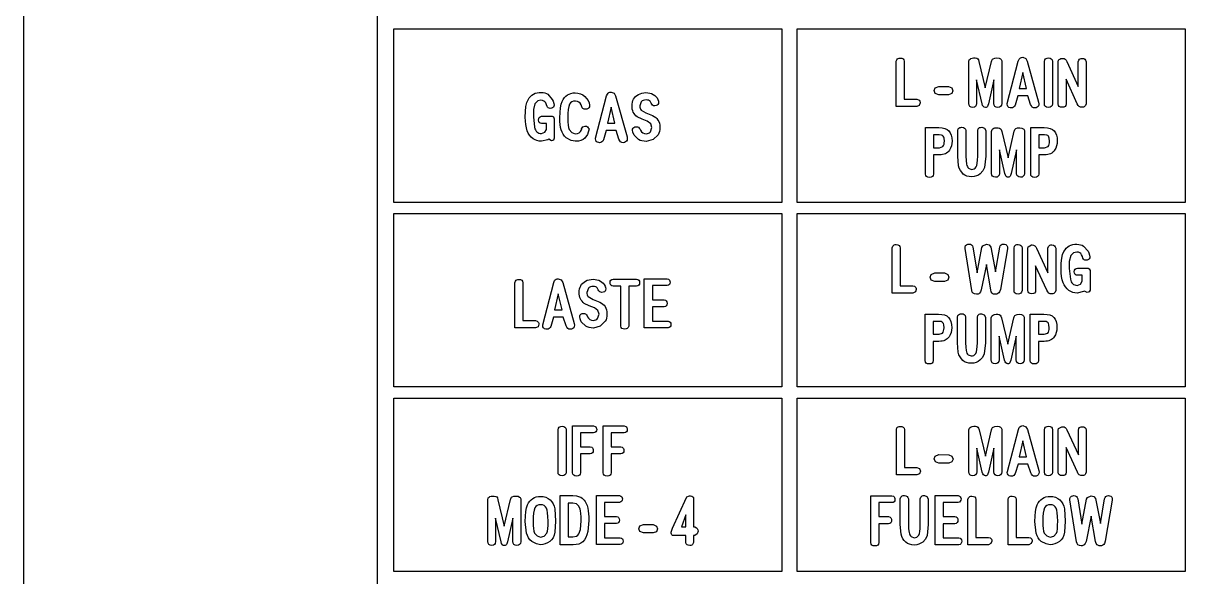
# Model space of a CAD drawing. Extents: x 80 to 225, y -79 to 78.
# Drawn here: x 80 to 152.5, y -34.4 to -0.1 of the extents above; entities that cross this region are included whole.
import ezdxf

# ---------------------------------------------------------------- set-up
doc = ezdxf.new("R2010")
doc.units = 0
doc.layers.add('LAYER_1', color=7, linetype='CONTINUOUS')

msp = doc.modelspace()

# ---------------------------------------------------------------- linework, layer by layer
at = {"layer": 'LAYER_1', "color": 250}
for points in [[(101.9357, 69.1187), (203.0161, 69.1187), (203.0161, -69.3472), (101.9357, -69.3472), (101.9357, 69.1187)], [(102.9594, -0.4326), (127.0183, -0.4326), (127.0183, -11.1868), (102.9594, -11.1868), (102.9594, -0.4326)], [(127.9581, -0.4326), (152.0173, -0.4326), (152.0173, -11.1868), (127.9581, -11.1868), (127.9581, -0.4326)], [(102.9594, -11.878), (127.0183, -11.878), (127.0183, -22.6323), (102.9594, -22.6323), (102.9594, -11.878)], [(127.9581, -11.878), (152.0173, -11.878), (152.0173, -22.6323), (127.9581, -22.6323), (127.9581, -11.878)], [(102.9594, -23.3234), (127.0183, -23.3234), (127.0183, -34.0776), (102.9594, -34.0776), (102.9594, -23.3234)], [(127.9581, -23.3234), (152.0173, -23.3234), (152.0173, -34.0776), (127.9581, -34.0776), (127.9581, -23.3234)]]:
    msp.add_lwpolyline(points, close=True, dxfattribs=at)
msp.add_lwpolyline([(79.9759, 57.0999), (79.9758, -57.5)], dxfattribs=at)
at = {"layer": 'LAYER_1', "color": 7}
for points in [[(134.1077, -5.2438), (134.1077, -2.4393), (134.1412, -2.337), (134.1772, -2.2923), (134.224, -2.2603), (134.2815, -2.2411), (134.3497, -2.2347), (134.4571, -2.2466), (134.5353, -2.2847), (134.5844, -2.3489), (134.6046, -2.4393), (134.6048, -4.7913), (135.3835, -4.7913), (135.4894, -4.8232), (135.5359, -4.8577), (135.5695, -4.9021), (135.59, -4.9563), (135.5975, -5.0202), (135.5384, -5.1741), (135.3833, -5.244), (134.1077, -5.2438)], [(140.1612, -5.0577), (140.1612, -3.5937), (139.83, -5.0692), (139.7906, -5.1842), (139.7589, -5.2359), (139.7229, -5.273), (139.6826, -5.2955), (139.638, -5.3036), (139.5687, -5.2911), (139.5114, -5.2479), (139.4662, -5.1739), (139.4333, -5.0692), (139.0926, -3.5943), (139.0926, -5.0577), (139.0732, -5.1649), (139.0264, -5.2407), (138.9521, -5.2851), (138.8504, -5.298), (138.7449, -5.2807), (138.6688, -5.235), (138.6219, -5.1606), (138.6044, -5.0577), (138.6045, -2.4577), (138.6381, -2.3478), (138.6821, -2.2985), (138.7416, -2.2623), (138.8168, -2.2391), (138.9076, -2.2289), (139.0115, -2.2329), (139.0964, -2.2527), (139.1622, -2.288), (139.2089, -2.3389), (139.2388, -2.4583), (139.6304, -4.0908), (140.0164, -2.4507), (140.0269, -2.3959), (140.0463, -2.3488), (140.0747, -2.3094), (140.1121, -2.2778), (140.2137, -2.2378), (140.3512, -2.2289), (140.4826, -2.2474), (140.5764, -2.2914), (140.6092, -2.3231), (140.6326, -2.3611), (140.6466, -2.4055), (140.6513, -2.4564), (140.6514, -5.0577), (140.6249, -5.1649), (140.5751, -5.2407), (140.5019, -5.2851), (140.4053, -5.298), (140.3035, -5.2807), (140.2289, -5.235), (140.1815, -5.1606), (140.1612, -5.0577)], [(142.4409, -5.113), (142.2661, -4.57), (141.6533, -4.57), (141.4854, -5.1493), (141.443, -5.229), (141.3881, -5.286), (141.3208, -5.3203), (141.2412, -5.3317), (141.1821, -5.3259), (141.0965, -5.2969), (141.0353, -5.2492), (140.9986, -5.1825), (140.9863, -5.0971), (140.992, -5.045), (141.6735, -2.4316), (141.7256, -2.3147), (141.7696, -2.262), (141.8216, -2.2239), (141.8814, -2.2004), (141.9493, -2.1914), (142.1362, -2.2574), (142.2322, -2.4316), (142.9398, -4.9763), (142.955, -5.0786), (142.9439, -5.1656), (142.9107, -5.2349), (142.8552, -5.2865), (142.7776, -5.3203), (142.6975, -5.3317), (142.6153, -5.3179), (142.5451, -5.2769), (142.4869, -5.2086), (142.4409, -5.113)], [(143.2952, -5.0857), (143.2952, -2.4488), (143.323, -2.3407), (143.3591, -2.2934), (143.4081, -2.2593), (143.4699, -2.2383), (143.5443, -2.2307), (143.6458, -2.2436), (143.7209, -2.2843), (143.7696, -2.3527), (143.7922, -2.4489), (143.7922, -5.0857), (143.7671, -5.1824), (143.7174, -5.2506), (143.6431, -5.2904), (143.5443, -5.3017), (143.434, -5.2861), (143.3556, -5.245), (143.3093, -5.1782), (143.2952, -5.0857)], [(145.3363, -5.073), (144.6364, -3.5549), (144.6364, -5.0838), (144.6191, -5.1761), (144.573, -5.2414), (144.498, -5.2795), (144.3941, -5.2903), (144.293, -5.2753), (144.2182, -5.2358), (144.1699, -5.1718), (144.1481, -5.0832), (144.1482, -2.4621), (144.1742, -2.3706), (144.2087, -2.3285), (144.2544, -2.2958), (144.3111, -2.2725), (144.3789, -2.2587), (144.4221, -2.2549), (144.5112, -2.2674), (144.5849, -2.3049), (144.6433, -2.3672), (144.6865, -2.4545), (145.394, -3.993), (145.394, -2.4653), (145.4296, -2.3612), (145.4671, -2.3155), (145.5146, -2.2825), (145.5723, -2.2623), (145.6401, -2.2549), (145.7327, -2.2674), (145.8036, -2.3066), (145.8528, -2.3725), (145.8803, -2.4653), (145.8804, -5.0838), (145.8466, -5.1823), (145.8113, -5.2276), (145.7663, -5.2606), (145.7117, -5.2815), (145.6477, -5.2903), (145.5421, -5.2817), (145.4551, -5.2426), (145.3865, -5.173), (145.3363, -5.073)], [(141.9533, -3.129), (141.7219, -4.1175), (142.1897, -4.1175), (141.9533, -3.129)], [(116.9121, -7.2669), (116.7373, -6.7241), (116.1245, -6.7241), (115.9566, -7.3032), (115.9142, -7.3829), (115.8594, -7.4399), (115.7921, -7.4742), (115.7125, -7.4856), (115.6534, -7.48), (115.5679, -7.451), (115.5067, -7.4032), (115.4699, -7.3365), (115.4576, -7.251), (115.4633, -7.1989), (116.1449, -4.5856), (116.1969, -4.4688), (116.2409, -4.4161), (116.2928, -4.378), (116.3527, -4.3545), (116.4206, -4.3454), (116.6075, -4.4115), (116.7035, -4.5856), (117.4112, -7.1304), (117.4263, -7.2327), (117.4153, -7.3197), (117.382, -7.389), (117.3265, -7.4405), (117.2489, -7.4742), (117.1688, -7.4856), (117.0867, -7.4719), (117.0164, -7.4309), (116.9582, -7.3625), (116.9121, -7.2669)], [(136.7463, -4.5191), (136.5282, -4.4354), (136.4519, -4.2548), (136.5244, -4.0831), (136.7462, -3.9904), (137.3553, -3.996), (137.558, -4.0877), (137.6235, -4.2625), (137.5548, -4.4411), (137.3552, -4.5192), (136.7463, -4.5191)], [(112.5018, -7.2993), (112.0993, -7.396), (111.9595, -7.386), (111.8282, -7.356), (111.7054, -7.3059), (111.5914, -7.2358), (111.4699, -7.1331), (111.3686, -7.0184), (111.2873, -6.8918), (111.2259, -6.7533), (111.1721, -6.5698), (111.1338, -6.3672), (111.1108, -6.1455), (111.1032, -5.9047), (111.1139, -5.5413), (111.1461, -5.2389), (111.1997, -4.9974), (111.2748, -4.8171), (111.3453, -4.7078), (111.4247, -4.6137), (111.5129, -4.5348), (111.6099, -4.4711), (111.7158, -4.4225), (111.8306, -4.3892), (111.9542, -4.3712), (112.0866, -4.3683), (112.2061, -4.3782), (112.3147, -4.4004), (112.4125, -4.435), (112.4998, -4.4821), (112.7737, -4.7998), (112.8278, -4.908), (112.8723, -5.0573), (112.8875, -5.1501), (112.8777, -5.2197), (112.848, -5.276), (112.7985, -5.3187), (112.7292, -5.3478), (112.6453, -5.3605), (112.5824, -5.3525), (112.5298, -5.3285), (112.4875, -5.2884), (112.4553, -5.2321), (112.4273, -5.1299), (112.3733, -5.0204), (112.3231, -4.9508), (112.2564, -4.9002), (112.1731, -4.8688), (112.0732, -4.8565), (111.8819, -4.8971), (111.6994, -5.0732), (111.6098, -5.4317), (111.6079, -5.8824), (111.6766, -6.5283), (111.7012, -6.6169), (111.7338, -6.6943), (111.7745, -6.7606), (111.8233, -6.8157), (111.8802, -6.8598), (111.9452, -6.8926), (112.0182, -6.9143), (112.0993, -6.9249), (112.3059, -6.841), (112.4082, -6.6682), (112.4083, -6.2918), (112.114, -6.2918), (112.0294, -6.2771), (111.969, -6.2369), (111.9328, -6.171), (111.9207, -6.0795), (111.9329, -5.9875), (111.9693, -5.9184), (112.0298, -5.8721), (112.1145, -5.8488), (112.7719, -5.8488), (112.8519, -5.8895), (112.8964, -5.9995), (112.8965, -6.7724), (112.8964, -7.2079), (112.8418, -7.3254), (112.7235, -7.3718), (112.5538, -7.2696), (112.5018, -7.2993)], [(114.7985, -7.2097), (114.6911, -7.2911), (114.5556, -7.3494), (114.3921, -7.3843), (114.2002, -7.396), (113.9415, -7.3439), (113.6472, -7.1856), (113.5413, -7.0802), (113.4527, -6.9612), (113.3811, -6.8287), (113.3268, -6.6828), (113.2904, -6.5343), (113.2649, -6.3625), (113.2503, -6.1675), (113.2467, -5.9493), (113.2562, -5.6105), (113.2826, -5.3265), (113.326, -5.0975), (113.3866, -4.9232), (113.4531, -4.7992), (113.5296, -4.6917), (113.616, -4.6008), (113.7124, -4.5265), (113.8188, -4.4687), (113.9353, -4.4274), (114.0617, -4.4027), (114.1983, -4.3944), (114.3691, -4.4082), (114.5258, -4.4497), (114.6682, -4.519), (114.7965, -4.6161), (114.9062, -4.7352), (114.9918, -4.8655), (115.0532, -5.007), (115.0902, -5.1596), (115.0851, -5.2563), (115.0482, -5.3214), (114.9937, -5.3679), (114.9214, -5.3958), (114.8315, -5.4051), (114.7469, -5.3961), (114.6808, -5.3693), (114.6334, -5.3246), (114.6045, -5.2621), (114.567, -5.1299), (114.5098, -5.0359), (114.4308, -4.9677), (114.3301, -4.9252), (114.2079, -4.9086), (114.092, -4.9181), (113.9942, -4.9542), (113.9144, -5.0168), (113.8525, -5.1057), (113.8012, -5.2445), (113.7644, -5.4314), (113.7423, -5.6663), (113.7349, -5.9493), (113.7409, -6.1926), (113.7587, -6.3935), (113.7883, -6.5521), (113.8296, -6.6682), (113.9898, -6.8449), (114.1964, -6.9268), (114.3367, -6.9111), (114.4478, -6.8639), (114.4923, -6.8285), (114.5296, -6.7853), (114.5596, -6.7341), (114.5823, -6.6751), (114.5861, -6.6828), (114.5931, -6.6326), (114.6643, -6.5099), (114.8168, -6.4578), (114.8918, -6.4684), (114.9561, -6.5004), (115.01, -6.5537), (115.0533, -6.6287), (114.9656, -6.9829), (114.7985, -7.2097)], [(119.3424, -6.9885), (119.0257, -7.2879), (118.6067, -7.4056), (118.4649, -7.3982), (118.3379, -7.3761), (118.2256, -7.3393), (118.1281, -7.2879), (117.8446, -7.0254), (117.7721, -6.8372), (117.7517, -6.7184), (117.7609, -6.6459), (117.7881, -6.587), (117.8333, -6.5416), (117.8967, -6.5099), (117.9844, -6.4947), (118.0519, -6.5039), (118.1131, -6.5315), (118.1682, -6.5776), (118.2171, -6.6422), (118.2412, -6.7051), (118.3037, -6.8038), (118.3851, -6.8744), (118.4853, -6.9167), (118.6042, -6.9308), (118.6812, -6.9239), (118.75, -6.9032), (118.8106, -6.8688), (118.8629, -6.8208), (118.9545, -6.5524), (118.8839, -6.314), (118.6678, -6.1501), (118.3436, -6.0332), (118.0384, -5.8768), (117.9638, -5.8134), (117.8991, -5.7443), (117.8444, -5.6696), (117.7996, -5.5893), (117.7648, -5.5034), (117.7399, -5.4118), (117.725, -5.3146), (117.72, -5.2118), (117.7262, -5.0904), (117.7447, -4.9781), (117.7755, -4.8749), (117.8187, -4.7807), (117.8742, -4.6957), (117.942, -4.6196), (118.0222, -4.5527), (118.1147, -4.4948), (118.221, -4.4459), (118.3346, -4.411), (118.4555, -4.3899), (118.5839, -4.3829), (118.7074, -4.3898), (118.8242, -4.4105), (118.9345, -4.4449), (119.0384, -4.4929), (119.129, -4.5527), (119.207, -4.6245), (119.2724, -4.7082), (119.3251, -4.8038), (119.3493, -4.8596), (119.3511, -4.8673), (119.3479, -4.8596), (119.3568, -4.8857), (119.3702, -4.9753), (119.3603, -5.0498), (119.3307, -5.1101), (119.2812, -5.1561), (119.2119, -5.1876), (119.1299, -5.2023), (119.0593, -5.1916), (118.998, -5.1594), (118.9463, -5.106), (118.9042, -5.0313), (118.8413, -4.9175), (118.7998, -4.8807), (118.7444, -4.8545), (118.675, -4.8388), (118.5915, -4.8336), (118.4966, -4.8405), (118.415, -4.8612), (118.3466, -4.8956), (118.2914, -4.9436), (118.1986, -5.1946), (118.2007, -5.2742), (118.2163, -5.3452), (118.2455, -5.4075), (118.2883, -5.4611), (118.5839, -5.6307), (118.9997, -5.8054), (119.1036, -5.8575), (119.1936, -5.9203), (119.2698, -5.9939), (119.3321, -6.0782), (119.3805, -6.1732), (119.4151, -6.2789), (119.4358, -6.3954), (119.4427, -6.5226), (119.4364, -6.6671), (119.4176, -6.793), (119.3862, -6.9001), (119.3424, -6.9885)], [(116.4245, -5.2829), (116.1932, -6.2715), (116.6609, -6.2715), (116.4245, -5.2829)], [(139.5868, -9.0133), (139.4825, -9.2386), (139.3147, -9.4082), (139.2021, -9.4888), (139.0767, -9.5464), (138.9386, -9.581), (138.7877, -9.5925), (138.6294, -9.5821), (138.4901, -9.5511), (138.3695, -9.4993), (138.2677, -9.4267), (138.1671, -9.3209), (138.0844, -9.2009), (138.0198, -9.0667), (137.9734, -8.9181), (137.9251, -8.3283), (137.9252, -6.7319), (137.9568, -6.6297), (137.9951, -6.5849), (138.0447, -6.5525), (138.1056, -6.5327), (138.1781, -6.5255), (138.2732, -6.5376), (138.3459, -6.576), (138.3962, -6.6408), (138.4241, -6.732), (138.4241, -8.3262), (138.4343, -8.595), (138.4651, -8.8091), (138.4881, -8.8957), (138.5163, -8.9685), (138.5496, -9.0277), (138.5881, -9.0732), (138.7801, -9.1437), (138.8664, -9.1344), (138.943, -9.1046), (139.0098, -9.0543), (139.0667, -8.9835), (139.1069, -8.8895), (139.1355, -8.7486), (139.1526, -8.5608), (139.1583, -8.3262), (139.1583, -6.7319), (139.192, -6.6297), (139.2303, -6.5849), (139.2802, -6.5525), (139.3418, -6.5327), (139.4151, -6.5255), (139.5747, -6.5832), (139.6554, -6.732), (139.6554, -8.3281), (139.5868, -9.0133)], [(137.4034, -7.9556), (137.3541, -8.0215), (137.2965, -8.0787), (137.2307, -8.127), (137.1565, -8.1665), (137.0741, -8.1972), (136.9835, -8.2191), (136.8847, -8.2322), (136.7777, -8.2366), (136.4161, -8.2366), (136.4161, -9.4311), (136.3968, -9.5224), (136.3484, -9.5876), (136.2711, -9.6266), (136.1649, -9.6396), (136.0609, -9.6266), (135.9852, -9.5876), (135.9378, -9.5224), (135.9188, -9.4311), (135.9188, -6.5513), (136.7555, -6.5513), (136.9549, -6.5637), (137.1249, -6.601), (137.2654, -6.6631), (137.3765, -6.7499), (137.4608, -6.8646), (137.521, -7.0107), (137.5571, -7.1881), (137.5691, -7.397), (137.5588, -7.5441), (137.5277, -7.6863), (137.4759, -7.8235), (137.4034, -7.9556)], [(137.0739, -7.203), (137.051, -7.1366), (137.0174, -7.0825), (136.9732, -7.0406), (136.9188, -7.0111), (136.7738, -6.9964), (136.4161, -6.9963), (136.4161, -7.7935), (136.7816, -7.7935), (136.9989, -7.7281), (137.0398, -7.6621), (137.069, -7.585), (137.0865, -7.4967), (137.0923, -7.397), (137.0739, -7.203)], [(141.5733, -9.3858), (141.5733, -7.922), (141.2421, -9.3973), (141.2027, -9.5125), (141.171, -9.5642), (141.135, -9.6013), (141.0947, -9.6238), (141.0501, -9.6319), (140.9808, -9.6194), (140.9235, -9.5762), (140.8783, -9.5022), (140.8454, -9.3975), (140.5047, -7.9226), (140.5047, -9.3858), (140.4853, -9.4931), (140.4385, -9.569), (140.3642, -9.6134), (140.2625, -9.6263), (140.157, -9.609), (140.0809, -9.5633), (140.034, -9.4889), (140.0165, -9.386), (140.0166, -6.7861), (140.0502, -6.6761), (140.0942, -6.6268), (140.1537, -6.5905), (140.2289, -6.5674), (140.3197, -6.5571), (140.4236, -6.5612), (140.5085, -6.581), (140.5743, -6.6163), (140.621, -6.6672), (140.6509, -6.7866), (141.0425, -8.4191), (141.4285, -6.779), (141.4389, -6.7242), (141.4583, -6.6771), (141.4867, -6.6377), (141.5241, -6.6061), (141.6258, -6.566), (141.7633, -6.5571), (141.8947, -6.5756), (141.9885, -6.6197), (142.0213, -6.6513), (142.0447, -6.6894), (142.0587, -6.7338), (142.0634, -6.7847), (142.0635, -9.3858), (142.037, -9.4931), (141.9872, -9.569), (141.914, -9.6134), (141.8174, -9.6263), (141.7156, -9.609), (141.641, -9.5632), (141.5936, -9.4888), (141.5733, -9.3858)], [(143.9286, -7.9556), (143.8793, -8.0215), (143.8218, -8.0787), (143.7559, -8.127), (143.6818, -8.1665), (143.5994, -8.1972), (143.5088, -8.2191), (143.41, -8.2322), (143.303, -8.2366), (142.9413, -8.2366), (142.9413, -9.4311), (142.922, -9.5224), (142.8737, -9.5876), (142.7964, -9.6266), (142.6902, -9.6396), (142.5862, -9.6266), (142.5105, -9.5876), (142.4631, -9.5224), (142.4441, -9.4311), (142.4443, -6.5513), (143.2809, -6.5513), (143.4802, -6.5637), (143.6502, -6.601), (143.7907, -6.6631), (143.9018, -6.7499), (143.9861, -6.8646), (144.0463, -7.0107), (144.0824, -7.1881), (144.0944, -7.397), (144.0841, -7.5441), (144.053, -7.6863), (144.0011, -7.8235), (143.9286, -7.9556)], [(143.5994, -7.203), (143.5763, -7.1366), (143.5426, -7.0825), (143.4985, -7.0406), (143.4441, -7.0111), (143.2991, -6.9964), (142.9413, -6.9963), (142.9413, -7.7935), (143.3069, -7.7935), (143.5242, -7.7281), (143.5652, -7.6621), (143.5943, -7.585), (143.6118, -7.4967), (143.6176, -7.397), (143.5994, -7.203)], [(140.5684, -16.5842), (140.52, -16.7318), (140.4733, -16.797), (140.415, -16.8438), (140.3452, -16.8724), (140.2638, -16.8826), (140.2026, -16.8793), (140.1483, -16.8674), (140.1009, -16.8471), (140.0602, -16.8182), (139.9995, -16.735), (139.9663, -16.618), (139.6949, -15.0383), (139.3764, -16.618), (139.3339, -16.7372), (139.27, -16.8211), (139.2301, -16.8498), (139.1848, -16.8696), (139.1342, -16.8805), (139.0782, -16.8826), (138.9655, -16.864), (138.8801, -16.8181), (138.822, -16.7448), (138.7915, -16.6441), (138.3727, -14.0391), (138.3777, -13.9414), (138.4098, -13.8651), (138.4692, -13.8101), (138.5557, -13.7766), (138.6301, -13.7671), (138.711, -13.779), (138.7771, -13.8148), (138.8287, -13.8745), (138.8659, -13.9583), (139.1159, -15.5488), (139.4159, -13.9793), (139.4736, -13.8808), (139.6948, -13.7766), (139.8684, -13.816), (139.9745, -13.9533), (140.2708, -15.503), (140.5252, -13.9717), (140.5613, -13.8821), (140.6133, -13.8181), (140.6813, -13.7798), (140.7653, -13.7671), (140.827, -13.7727), (140.9139, -13.8038), (140.9733, -13.8617), (141.0052, -13.9464), (141.0094, -14.0575), (140.5684, -16.5842)], [(133.8624, -16.8101), (133.8624, -14.0054), (133.8961, -13.9031), (133.9321, -13.8584), (133.9789, -13.8264), (134.0364, -13.8072), (134.1046, -13.8008), (134.212, -13.8128), (134.2902, -13.8509), (134.3393, -13.9151), (134.3595, -14.0054), (134.3595, -16.3573), (135.1384, -16.3573), (135.2443, -16.3893), (135.2908, -16.4238), (135.3244, -16.4682), (135.3449, -16.5224), (135.3524, -16.5863), (135.2933, -16.7401), (135.1382, -16.8101), (133.8624, -16.8101)], [(141.412, -16.6517), (141.412, -14.015), (141.4398, -13.9068), (141.4759, -13.8595), (141.525, -13.8254), (141.5867, -13.8044), (141.6611, -13.7968), (141.7626, -13.8097), (141.8377, -13.8504), (141.8864, -13.9188), (141.909, -14.015), (141.9091, -16.6517), (141.884, -16.7485), (141.8342, -16.8167), (141.7599, -16.8565), (141.6611, -16.8678), (141.5508, -16.8522), (141.4724, -16.811), (141.4261, -16.7442), (141.412, -16.6517)], [(143.4531, -16.6391), (142.7532, -15.1211), (142.7532, -16.6498), (142.736, -16.7422), (142.6898, -16.8075), (142.6148, -16.8456), (142.5109, -16.8564), (142.4097, -16.8414), (142.335, -16.8019), (142.2867, -16.7379), (142.2649, -16.6493), (142.2651, -14.0283), (142.291, -13.9367), (142.4957, -13.8248), (142.5389, -13.821), (142.6279, -13.8335), (142.7016, -13.871), (142.76, -13.9333), (142.8033, -14.0206), (143.5109, -15.559), (143.5109, -14.0314), (143.5464, -13.9273), (143.5839, -13.8816), (143.6314, -13.8486), (143.6891, -13.8284), (143.7569, -13.821), (143.8495, -13.8334), (143.9204, -13.8726), (143.9696, -13.9386), (143.9971, -14.0314), (143.9972, -16.6498), (143.9634, -16.7484), (143.9281, -16.7936), (143.883, -16.8267), (143.8285, -16.8476), (143.7645, -16.8564), (143.659, -16.8478), (143.5719, -16.8087), (143.5033, -16.7391), (143.4531, -16.6391)], [(145.7294, -16.7115), (145.327, -16.8081), (145.1872, -16.7981), (145.0559, -16.7681), (144.9332, -16.718), (144.8191, -16.648), (144.6976, -16.5452), (144.5963, -16.4305), (144.515, -16.3039), (144.4536, -16.1655), (144.3999, -15.9819), (144.3615, -15.7793), (144.3386, -15.5576), (144.3309, -15.3169), (144.3417, -14.9534), (144.3738, -14.6509), (144.4274, -14.4094), (144.5025, -14.2292), (144.573, -14.1199), (144.6524, -14.0258), (144.7406, -13.9469), (144.8376, -13.8832), (144.9435, -13.8347), (145.0583, -13.8013), (145.1819, -13.7833), (145.3143, -13.7804), (145.4338, -13.7903), (145.5424, -13.8124), (145.6402, -13.847), (145.7275, -13.8941), (146.0014, -14.212), (146.0555, -14.32), (146.1, -14.4694), (146.1152, -14.5623), (146.1054, -14.6319), (146.0757, -14.688), (146.0262, -14.7308), (145.9569, -14.76), (145.873, -14.7727), (145.8101, -14.7646), (145.7575, -14.7406), (145.7152, -14.7005), (145.683, -14.6442), (145.655, -14.5419), (145.601, -14.4325), (145.5508, -14.3629), (145.4841, -14.3124), (145.4008, -14.2809), (145.3009, -14.2685), (145.1096, -14.3092), (144.9271, -14.4854), (144.8375, -14.8438), (144.8356, -15.2946), (144.9043, -15.9405), (144.9289, -16.0291), (144.9615, -16.1065), (145.0023, -16.1728), (145.0511, -16.2279), (145.1079, -16.2719), (145.1729, -16.3048), (145.2459, -16.3265), (145.327, -16.337), (145.5336, -16.2532), (145.6359, -16.0803), (145.6359, -15.704), (145.3416, -15.704), (145.257, -15.6893), (145.1967, -15.6491), (145.1605, -15.5832), (145.1484, -15.4917), (145.1606, -15.3996), (145.197, -15.3304), (145.2575, -15.2842), (145.3422, -15.2609), (145.9997, -15.2609), (146.0796, -15.3015), (146.1241, -15.4115), (146.1243, -16.1845), (146.1241, -16.6199), (146.0695, -16.7376), (145.9512, -16.7839), (145.7815, -16.6816), (145.7294, -16.7115)], [(113.6351, -18.8385), (113.4605, -18.2956), (112.8475, -18.2956), (112.6798, -18.8748), (112.6374, -18.9544), (112.5825, -19.0114), (112.5152, -19.0457), (112.4356, -19.0571), (112.3765, -19.0515), (112.2909, -19.0225), (112.2297, -18.9747), (112.193, -18.908), (112.1807, -18.8225), (112.1864, -18.7704), (112.8679, -16.1571), (112.92, -16.0403), (112.964, -15.9875), (113.016, -15.9495), (113.0758, -15.926), (113.1437, -15.9169), (113.3306, -15.983), (113.4266, -16.1571), (114.1342, -18.7019), (114.1494, -18.8042), (114.1384, -18.8911), (114.1051, -18.9604), (114.0496, -19.012), (113.972, -19.0457), (113.8919, -19.0571), (113.8097, -19.0434), (113.7395, -19.0024), (113.6812, -18.934), (113.6351, -18.8385)], [(117.5211, -16.3802), (117.5211, -18.8574), (117.476, -18.9419), (117.4191, -19.0019), (117.3504, -19.0372), (117.2699, -19.0477), (117.1712, -19.033), (117.0973, -18.9964), (117.0482, -18.938), (117.0239, -18.8575), (117.024, -16.3802), (116.5511, -16.3802), (116.4672, -16.3583), (116.4071, -16.3128), (116.371, -16.2438), (116.359, -16.1515), (116.3711, -16.07), (116.4071, -16.0076), (116.4671, -15.9646), (116.551, -15.9411), (117.996, -15.941), (118.0815, -15.9637), (118.1427, -16.0077), (118.1794, -16.0728), (118.1917, -16.159), (118.1795, -16.2487), (118.1427, -16.3154), (118.0815, -16.3593), (117.9959, -16.3803), (117.5211, -16.3802)], [(118.4841, -18.9694), (118.4841, -15.9169), (119.9105, -15.9169), (119.988, -15.9554), (120.0432, -16.0044), (120.0762, -16.0636), (120.0872, -16.133), (120.0763, -16.2175), (120.0432, -16.2811), (119.988, -16.3238), (119.9105, -16.3453), (118.9812, -16.3453), (118.9812, -17.2205), (119.7134, -17.2205), (119.7924, -17.2449), (119.8488, -17.2921), (119.8827, -17.3622), (119.894, -17.4552), (119.8827, -17.5405), (119.8488, -17.6044), (119.7923, -17.6468), (119.7134, -17.6676), (118.9812, -17.6674), (118.9812, -18.5524), (119.9532, -18.5524), (120.0308, -18.5717), (120.0861, -18.6125), (120.1193, -18.6749), (120.1304, -18.759), (120.1194, -18.8439), (120.0862, -18.9073), (120.031, -18.9491), (119.9537, -18.9694), (118.4841, -18.9694)], [(136.5013, -16.0853), (136.2831, -16.0015), (136.2068, -15.8209), (136.2793, -15.6492), (136.5011, -15.5565), (137.1103, -15.5621), (137.3129, -15.6538), (137.3784, -15.8286), (137.3097, -16.0072), (137.1101, -16.0853), (136.5013, -16.0853)], [(110.4619, -18.9694), (110.4619, -16.1648), (110.4955, -16.0624), (110.5315, -16.0178), (110.5783, -15.9858), (110.6358, -15.9665), (110.704, -15.9601), (110.8114, -15.9721), (110.8896, -16.0103), (110.9387, -16.0745), (110.9589, -16.1649), (110.959, -18.5168), (111.7376, -18.5168), (111.8437, -18.5486), (111.8902, -18.5832), (111.9238, -18.6276), (111.9443, -18.6818), (111.9518, -18.7456), (111.8927, -18.8996), (111.7376, -18.9694), (110.4619, -18.9694)], [(116.0654, -18.56), (115.7488, -18.8594), (115.3298, -18.9771), (115.188, -18.9697), (115.061, -18.9476), (114.9487, -18.9108), (114.8512, -18.8594), (114.5677, -18.5969), (114.4952, -18.4087), (114.4748, -18.2899), (114.4839, -18.2174), (114.5111, -18.1585), (114.5564, -18.1131), (114.6198, -18.0814), (114.7075, -18.0662), (114.775, -18.0754), (114.8363, -18.1029), (114.8913, -18.149), (114.9402, -18.2137), (114.9643, -18.2766), (115.0268, -18.3753), (115.1082, -18.4459), (115.2084, -18.4882), (115.3273, -18.5023), (115.4043, -18.4954), (115.4732, -18.4747), (115.5337, -18.4403), (115.586, -18.3923), (115.6776, -18.1239), (115.607, -17.8855), (115.3909, -17.7216), (115.0667, -17.6047), (114.7615, -17.4483), (114.6869, -17.3849), (114.6222, -17.3159), (114.5675, -17.2412), (114.5227, -17.1608), (114.4879, -17.0749), (114.463, -16.9833), (114.4481, -16.8861), (114.4431, -16.7833), (114.4493, -16.6619), (114.4678, -16.5496), (114.4986, -16.4464), (114.5418, -16.3522), (114.5973, -16.2672), (114.6651, -16.1911), (114.7453, -16.1242), (114.8378, -16.0663), (114.9441, -16.0174), (115.0577, -15.9825), (115.1786, -15.9614), (115.307, -15.9544), (115.4304, -15.9613), (115.5473, -15.982), (115.6576, -16.0164), (115.7615, -16.0644), (115.852, -16.1242), (115.9301, -16.196), (115.9955, -16.2797), (116.0482, -16.3753), (116.0723, -16.4311), (116.0742, -16.4388), (116.071, -16.4311), (116.0799, -16.4572), (116.0933, -16.5468), (116.0834, -16.6213), (116.0537, -16.6816), (116.0042, -16.7276), (115.935, -16.7591), (115.853, -16.7738), (115.7824, -16.763), (115.7211, -16.7309), (115.6694, -16.6775), (115.6273, -16.6028), (115.5644, -16.489), (115.5228, -16.4522), (115.4674, -16.426), (115.3981, -16.4103), (115.3146, -16.4051), (115.2198, -16.412), (115.1382, -16.4327), (115.0697, -16.4671), (115.0145, -16.5151), (114.9217, -16.7661), (114.9237, -16.8457), (114.9394, -16.9167), (114.9686, -16.979), (115.0114, -17.0326), (115.307, -17.2022), (115.7229, -17.377), (115.8267, -17.4291), (115.9167, -17.4919), (115.9929, -17.5654), (116.0551, -17.6497), (116.1036, -17.7447), (116.1381, -17.8504), (116.1589, -17.9669), (116.1658, -18.0941), (116.1596, -18.2386), (116.1407, -18.3645), (116.1093, -18.4716), (116.0654, -18.56)], [(113.1477, -16.8544), (112.9164, -17.843), (113.3841, -17.843), (113.1477, -16.8544)], [(137.3819, -19.5216), (137.3327, -19.5876), (137.2752, -19.6447), (137.2094, -19.693), (137.1352, -19.7325), (137.0528, -19.7632), (136.9622, -19.7852), (136.8634, -19.7983), (136.7564, -19.8027), (136.3949, -19.8027), (136.3949, -20.9972), (136.3755, -21.0885), (136.3271, -21.1537), (136.2498, -21.1927), (136.1436, -21.2057), (136.0395, -21.1927), (135.9638, -21.1537), (135.9165, -21.0885), (135.8975, -20.9972), (135.8976, -18.1176), (136.7342, -18.1176), (136.9336, -18.13), (137.1036, -18.1672), (137.2441, -18.2292), (137.3552, -18.316), (137.4395, -18.4307), (137.4997, -18.5768), (137.5358, -18.7543), (137.5478, -18.9631), (137.5374, -19.1102), (137.5063, -19.2524), (137.4545, -19.3895), (137.3819, -19.5216)], [(139.5655, -20.5796), (139.4612, -20.8047), (139.2934, -20.9743), (139.1808, -21.0549), (139.0555, -21.1125), (138.9173, -21.1471), (138.7664, -21.1586), (138.6082, -21.1482), (138.4688, -21.1171), (138.3482, -21.0654), (138.2464, -20.9928), (138.1458, -20.887), (138.0631, -20.7671), (137.9985, -20.6329), (137.9521, -20.4842), (137.9038, -19.8944), (137.9038, -18.298), (137.9355, -18.1958), (137.9737, -18.151), (138.0233, -18.1186), (138.0843, -18.0988), (138.1568, -18.0916), (138.2519, -18.1037), (138.3246, -18.1421), (138.3749, -18.2069), (138.4028, -18.2981), (138.4029, -19.8923), (138.4131, -20.1611), (138.4438, -20.3752), (138.4669, -20.4618), (138.495, -20.5347), (138.5283, -20.5939), (138.5668, -20.6394), (138.7588, -20.7098), (138.8451, -20.7005), (138.9217, -20.6707), (138.9885, -20.6204), (139.0454, -20.5496), (139.0855, -20.4556), (139.1141, -20.3147), (139.1313, -20.1269), (139.137, -19.8923), (139.1371, -18.298), (139.1707, -18.1958), (139.2089, -18.151), (139.2589, -18.1186), (139.3205, -18.0988), (139.3938, -18.0916), (139.5534, -18.1493), (139.6341, -18.2981), (139.6342, -19.8944), (139.5655, -20.5796)], [(141.5521, -20.9519), (141.5521, -19.4882), (141.2209, -20.9634), (141.1814, -21.0786), (141.1497, -21.1303), (141.1137, -21.1674), (141.0734, -21.1899), (141.0288, -21.198), (140.9596, -21.1856), (140.9022, -21.1424), (140.857, -21.0684), (140.8241, -20.9636), (140.4835, -19.4888), (140.4835, -20.9519), (140.4641, -21.0592), (140.4172, -21.1351), (140.3429, -21.1795), (140.2412, -21.1924), (140.1358, -21.1752), (140.0596, -21.1294), (140.0127, -21.0551), (139.9952, -20.9521), (139.9953, -18.352), (140.0289, -18.2422), (140.0729, -18.1929), (140.1325, -18.1567), (140.2076, -18.1335), (140.2984, -18.1232), (140.4024, -18.1273), (140.4872, -18.1471), (140.553, -18.1824), (140.5997, -18.2333), (140.6296, -18.3528), (141.0213, -19.9853), (141.407, -18.3452), (141.4175, -18.2904), (141.4369, -18.2432), (141.4654, -18.2038), (141.5028, -18.1722), (141.6045, -18.1321), (141.742, -18.1232), (141.8734, -18.1418), (141.9672, -18.1859), (142, -18.2175), (142.0234, -18.2555), (142.0374, -18.2999), (142.0421, -18.3508), (142.0422, -20.9519), (142.0158, -21.0592), (141.9659, -21.1351), (141.8927, -21.1795), (141.7961, -21.1924), (141.6944, -21.1752), (141.6198, -21.1294), (141.5723, -21.055), (141.5521, -20.9519)], [(143.9073, -19.5216), (143.8581, -19.5876), (143.8005, -19.6447), (143.7346, -19.693), (143.6605, -19.7325), (143.5781, -19.7632), (143.4875, -19.7852), (143.3887, -19.7983), (143.2817, -19.8027), (142.9201, -19.8027), (142.9201, -20.9972), (142.9008, -21.0885), (142.8524, -21.1537), (142.7751, -21.1927), (142.6689, -21.2057), (142.5649, -21.1927), (142.4892, -21.1537), (142.4418, -21.0885), (142.4228, -20.9972), (142.4228, -18.1176), (143.2594, -18.1176), (143.4588, -18.13), (143.6288, -18.1672), (143.7694, -18.2292), (143.8805, -18.316), (143.9648, -18.4307), (144.025, -18.5768), (144.0611, -18.7543), (144.0731, -18.9631), (144.0628, -19.1102), (144.0317, -19.2524), (143.9798, -19.3895), (143.9073, -19.5216)], [(137.0527, -18.7691), (137.0297, -18.7027), (136.9961, -18.6486), (136.952, -18.6067), (136.8975, -18.5772), (136.7525, -18.5625), (136.3949, -18.5625), (136.3949, -19.3596), (136.7602, -19.3596), (136.9776, -19.2942), (137.0185, -19.2281), (137.0477, -19.151), (137.0652, -19.0627), (137.071, -18.9631), (137.0527, -18.7691)], [(143.5779, -18.7691), (143.555, -18.7027), (143.5214, -18.6486), (143.4772, -18.6067), (143.4228, -18.5772), (143.2778, -18.5625), (142.9201, -18.5625), (142.9201, -19.3596), (143.2856, -19.3596), (143.5029, -19.2942), (143.5438, -19.2281), (143.573, -19.151), (143.5905, -19.0627), (143.5963, -18.9631), (143.5779, -18.7691)], [(113.135, -27.9232), (113.135, -25.2864), (113.1628, -25.1784), (113.1989, -25.131), (113.248, -25.0968), (113.3097, -25.0759), (113.3841, -25.0683), (113.4857, -25.0812), (113.5607, -25.1219), (113.6095, -25.1903), (113.632, -25.2865), (113.6321, -27.9232), (113.6069, -28.02), (113.5572, -28.0883), (113.4829, -28.128), (113.3841, -28.1393), (113.2738, -28.1237), (113.1954, -28.0826), (113.1491, -28.0157), (113.135, -27.9232)], [(114.5314, -25.4745), (114.5314, -26.3402), (115.1315, -26.3402), (115.2243, -26.374), (115.2653, -26.4081), (115.2948, -26.4511), (115.3127, -26.5029), (115.319, -26.5635), (115.3081, -26.6538), (115.2732, -26.7199), (115.2144, -26.7619), (115.1315, -26.7797), (114.5314, -26.7797), (114.5314, -27.953), (114.5106, -28.0451), (114.4616, -28.1105), (114.3843, -28.1494), (114.2784, -28.1617), (114.1778, -28.148), (114.1037, -28.1086), (114.0559, -28.0437), (114.0343, -27.9531), (114.0344, -25.0481), (115.3421, -25.0481), (115.4347, -25.078), (115.4757, -25.1122), (115.5053, -25.156), (115.5234, -25.2092), (115.5301, -25.2719), (115.5183, -25.3585), (115.483, -25.4211), (115.4241, -25.4598), (115.3419, -25.4746), (114.5314, -25.4745)], [(116.4271, -25.4745), (116.4271, -26.3402), (117.0272, -26.3402), (117.1199, -26.374), (117.161, -26.4081), (117.1905, -26.4511), (117.2083, -26.5029), (117.2146, -26.5635), (117.2036, -26.6538), (117.1688, -26.7199), (117.1099, -26.7619), (117.0271, -26.7797), (116.4271, -26.7797), (116.4271, -27.953), (116.4063, -28.0451), (116.3573, -28.1105), (116.2799, -28.1494), (116.174, -28.1617), (116.0734, -28.148), (115.9993, -28.1086), (115.9515, -28.0437), (115.9299, -27.9531), (115.93, -25.0481), (117.2375, -25.0481), (117.3303, -25.078), (117.3713, -25.1122), (117.4009, -25.156), (117.419, -25.2092), (117.4257, -25.2719), (117.414, -25.3585), (117.3786, -25.4211), (117.3198, -25.4598), (117.2375, -25.4746), (116.4271, -25.4745)], [(134.1135, -28.0829), (134.1135, -25.2782), (134.147, -25.1759), (134.183, -25.1311), (134.2298, -25.0992), (134.2873, -25.08), (134.3555, -25.0736), (134.4629, -25.0855), (134.5411, -25.1236), (134.5902, -25.1878), (134.6104, -25.2782), (134.6105, -27.6302), (135.3892, -27.6302), (135.4952, -27.6621), (135.5417, -27.6966), (135.5752, -27.741), (135.5958, -27.7952), (135.6033, -27.8591), (135.5442, -28.0129), (135.3891, -28.0829), (134.1135, -28.0829)], [(140.1672, -27.8966), (140.1672, -26.4326), (139.836, -27.9081), (139.7964, -28.0231), (139.7647, -28.0748), (139.7287, -28.1119), (139.6884, -28.1344), (139.6438, -28.1425), (139.5745, -28.1301), (139.5172, -28.0869), (139.472, -28.0129), (139.4391, -27.9081), (139.0984, -26.4333), (139.0984, -27.8966), (139.079, -28.0039), (139.0322, -28.0796), (138.9579, -28.124), (138.8562, -28.1369), (138.7508, -28.1197), (138.6746, -28.0739), (138.6277, -27.9996), (138.6102, -27.8966), (138.6102, -25.2965), (138.6439, -25.1867), (138.6879, -25.1375), (138.7474, -25.1013), (138.8226, -25.078), (138.9134, -25.0677), (139.0174, -25.0718), (139.1023, -25.0916), (139.168, -25.1269), (139.2147, -25.1778), (139.2446, -25.2973), (139.6364, -26.9298), (140.0221, -25.2896), (140.0326, -25.2348), (140.052, -25.1877), (140.0804, -25.1483), (140.1178, -25.1166), (140.2195, -25.0766), (140.357, -25.0677), (140.4884, -25.0863), (140.5822, -25.1304), (140.615, -25.162), (140.6384, -25.2), (140.6524, -25.2444), (140.6571, -25.2953), (140.6571, -27.8966), (140.6307, -28.0039), (140.5809, -28.0796), (140.5077, -28.124), (140.4111, -28.1369), (140.3093, -28.1197), (140.2347, -28.0739), (140.1874, -27.9996), (140.1672, -27.8966)], [(142.4466, -27.9518), (142.2718, -27.4089), (141.659, -27.4089), (141.4912, -27.9881), (141.4488, -28.0679), (141.3939, -28.1249), (141.3266, -28.1592), (141.247, -28.1706), (141.1879, -28.1648), (141.1024, -28.1358), (141.0412, -28.0881), (141.0044, -28.0214), (140.9921, -27.936), (140.9978, -27.8839), (141.6795, -25.2704), (141.7314, -25.1536), (141.7754, -25.1009), (141.8274, -25.0629), (141.8872, -25.0393), (141.9551, -25.0302), (142.142, -25.0963), (142.238, -25.2705), (142.9455, -27.8152), (142.9608, -27.9175), (142.9497, -28.0046), (142.9165, -28.0739), (142.861, -28.1254), (142.7834, -28.1592), (142.7033, -28.1706), (142.6211, -28.1569), (142.5508, -28.1158), (142.4927, -28.0474), (142.4466, -27.9518)], [(143.3009, -27.9245), (143.3009, -25.2877), (143.3288, -25.1796), (143.365, -25.1323), (143.414, -25.0981), (143.4757, -25.0772), (143.5501, -25.0696), (143.6517, -25.0825), (143.7267, -25.1231), (143.7755, -25.1916), (143.798, -25.2878), (143.7982, -27.9245), (143.773, -28.0213), (143.7232, -28.0896), (143.6489, -28.1293), (143.5501, -28.1406), (143.4398, -28.125), (143.3614, -28.0839), (143.3151, -28.017), (143.3009, -27.9245)], [(145.342, -27.9118), (144.6422, -26.3939), (144.6422, -27.9227), (144.6249, -28.015), (144.5788, -28.0803), (144.5038, -28.1184), (144.3999, -28.1292), (144.2988, -28.1142), (144.224, -28.0747), (144.1757, -28.0108), (144.1539, -27.9221), (144.154, -25.3011), (144.18, -25.2096), (144.3847, -25.0977), (144.4279, -25.0938), (144.517, -25.1063), (144.5907, -25.1438), (144.6491, -25.2062), (144.6923, -25.2934), (145.4, -26.8318), (145.4, -25.3042), (145.4354, -25.2001), (145.4729, -25.1544), (145.5204, -25.1214), (145.5781, -25.1012), (145.6459, -25.0938), (145.7386, -25.1062), (145.8095, -25.1454), (145.8586, -25.2114), (145.8861, -25.3042), (145.8862, -27.9227), (145.8524, -28.0212), (145.8171, -28.0664), (145.7721, -28.0995), (145.7175, -28.1204), (145.6535, -28.1292), (145.5479, -28.1206), (145.4609, -28.0815), (145.3922, -28.0119), (145.342, -27.9118)], [(141.9591, -25.9678), (141.7277, -26.9564), (142.1954, -26.9564), (141.9591, -25.9678)], [(136.7521, -27.3581), (136.534, -27.2743), (136.4577, -27.0937), (136.5302, -26.922), (136.752, -26.8293), (137.3611, -26.8348), (137.5638, -26.9266), (137.6293, -27.1014), (137.5606, -27.2799), (137.361, -27.3581), (136.7521, -27.3581)], [(110.3318, -32.2236), (110.3318, -30.7596), (110.0006, -32.2351), (109.9612, -32.3501), (109.9295, -32.4018), (109.8935, -32.4389), (109.8532, -32.4614), (109.8086, -32.4695), (109.7393, -32.457), (109.682, -32.4138), (109.6368, -32.3398), (109.6039, -32.2351), (109.2632, -30.7602), (109.2632, -32.2236), (109.2438, -32.3309), (109.197, -32.4066), (109.1227, -32.451), (109.021, -32.4639), (108.9156, -32.4466), (108.8394, -32.4009), (108.7925, -32.3265), (108.775, -32.2236), (108.7751, -29.6236), (108.8087, -29.5137), (108.8527, -29.4644), (108.9122, -29.4282), (108.9874, -29.405), (109.0782, -29.3948), (109.1822, -29.3989), (109.267, -29.4186), (109.3328, -29.4539), (109.3795, -29.5048), (109.4094, -29.6242), (109.8011, -31.2568), (110.1869, -29.6166), (110.1973, -29.5618), (110.2168, -29.5147), (110.2452, -29.4753), (110.2826, -29.4436), (110.3843, -29.4037), (110.5218, -29.3948), (110.6532, -29.4133), (110.747, -29.4573), (110.7798, -29.489), (110.8032, -29.527), (110.8172, -29.5714), (110.8219, -29.6223), (110.822, -32.2236), (110.7955, -32.3309), (110.7456, -32.4066), (110.6724, -32.451), (110.5759, -32.4639), (110.4741, -32.4466), (110.3995, -32.4009), (110.3521, -32.3265), (110.3318, -32.2236)], [(112.6255, -32.2089), (112.4809, -32.3011), (112.337, -32.3668), (112.194, -32.4062), (112.0519, -32.4193), (111.7932, -32.3672), (111.4989, -32.2089), (111.393, -32.1034), (111.3044, -31.9844), (111.2328, -31.852), (111.1785, -31.7062), (111.0965, -30.972), (111.1068, -30.6336), (111.1338, -30.3498), (111.1776, -30.1205), (111.2382, -29.9459), (111.3045, -29.8219), (111.3809, -29.7144), (111.4673, -29.6235), (111.5638, -29.5492), (111.6703, -29.4914), (111.7868, -29.4501), (111.9134, -29.4254), (112.05, -29.4171), (112.2207, -29.4309), (112.377, -29.4725), (112.5189, -29.5418), (112.6463, -29.6389), (112.7514, -29.7523), (112.8357, -29.8809), (112.8991, -30.0243), (112.9419, -30.1824), (112.9832, -30.9496), (112.9438, -31.6355), (112.896, -31.82), (112.827, -31.9771), (112.7368, -32.1067), (112.6255, -32.2089)], [(114.9863, -31.5924), (114.9251, -31.7975), (114.8513, -31.9717), (114.7649, -32.1148), (114.6658, -32.2268), (114.5504, -32.311), (114.4138, -32.3712), (114.2563, -32.4073), (114.0778, -32.4193), (113.2732, -32.4192), (113.2732, -29.3649), (114.0481, -29.3649), (114.2726, -29.3824), (114.4656, -29.435), (114.5503, -29.4745), (114.6272, -29.5228), (114.6962, -29.5799), (114.7574, -29.6458), (114.8247, -29.7427), (114.8829, -29.8571), (114.9322, -29.989), (114.9725, -30.1384), (115.0039, -30.3053), (115.0262, -30.4896), (115.0396, -30.6915), (115.0441, -30.9109), (114.9863, -31.5924)], [(115.526, -32.4097), (115.526, -29.3573), (116.9526, -29.3573), (117.03, -29.3958), (117.0851, -29.4448), (117.1181, -29.504), (117.1291, -29.5734), (117.1182, -29.6579), (117.0851, -29.7216), (117.0299, -29.7642), (116.9524, -29.7858), (116.0231, -29.7858), (116.0231, -30.6611), (116.7553, -30.6611), (116.8343, -30.6854), (116.8907, -30.7326), (116.9246, -30.8027), (116.9359, -30.8957), (116.9246, -30.9809), (116.8907, -31.0448), (116.8342, -31.0872), (116.7553, -31.108), (116.0231, -31.108), (116.0231, -31.9928), (116.995, -31.9928), (117.0726, -32.0121), (117.128, -32.053), (117.1612, -32.1154), (117.1723, -32.1995), (117.1613, -32.2845), (117.1281, -32.3478), (117.0728, -32.3896), (116.9956, -32.4099), (115.526, -32.4097)], [(121.5385, -31.8382), (121.5385, -32.268), (121.5027, -32.3635), (121.4676, -32.4049), (121.4233, -32.4349), (121.3698, -32.4533), (121.3075, -32.4601), (121.2115, -32.4494), (121.1378, -32.4139), (121.0866, -32.3534), (121.0577, -32.268), (121.0579, -31.8382), (120.2403, -31.8382), (120.1961, -31.7979), (120.1664, -31.7494), (120.1512, -31.6927), (120.1506, -31.628), (120.2402, -31.3971), (121.0916, -29.4825), (121.1286, -29.4424), (121.1747, -29.4138), (121.2299, -29.3967), (121.2941, -29.391), (121.3444, -29.3929), (121.4272, -29.412), (121.4871, -29.4438), (121.524, -29.4883), (121.5383, -29.5454), (121.5385, -31.3076), (121.6242, -31.3076), (121.7097, -31.3567), (121.7706, -31.4183), (121.8071, -31.4926), (121.8192, -31.5797), (121.769, -31.7468), (121.6241, -31.8384), (121.5385, -31.8382)], [(133.0288, -29.8041), (133.0288, -30.6698), (133.6289, -30.6698), (133.7216, -30.7036), (133.7626, -30.7377), (133.7921, -30.7807), (133.81, -30.8326), (133.8163, -30.8932), (133.8054, -30.9835), (133.7706, -31.0496), (133.7117, -31.0915), (133.6288, -31.1093), (133.0288, -31.1093), (133.0288, -32.2826), (133.008, -32.3747), (132.959, -32.4401), (132.8816, -32.4789), (132.7757, -32.4912), (132.6752, -32.4775), (132.6011, -32.4382), (132.5533, -32.3733), (132.5316, -32.2827), (132.5317, -29.3776), (133.8392, -29.3776), (133.932, -29.4075), (133.973, -29.4418), (134.0026, -29.4856), (134.0207, -29.5388), (134.0274, -29.6015), (134.0156, -29.6881), (133.9803, -29.7507), (133.9214, -29.7894), (133.8392, -29.8042), (133.0288, -29.8041)], [(136.0222, -31.8523), (135.9179, -32.0775), (135.7501, -32.2472), (135.6375, -32.3277), (135.5122, -32.3852), (135.374, -32.4198), (135.2231, -32.4314), (135.0649, -32.421), (134.9255, -32.39), (134.8049, -32.3382), (134.7031, -32.2656), (134.6025, -32.1598), (134.5198, -32.0399), (134.4552, -31.9057), (134.4088, -31.757), (134.3605, -31.1672), (134.3605, -29.5709), (134.3922, -29.4686), (134.4304, -29.4237), (134.48, -29.3914), (134.541, -29.3716), (134.6135, -29.3644), (134.7087, -29.3765), (134.7814, -29.4149), (134.8316, -29.4797), (134.8595, -29.5709), (134.8596, -31.165), (134.8698, -31.4338), (134.9005, -31.648), (134.9236, -31.7346), (134.9517, -31.8075), (134.985, -31.8667), (135.0235, -31.9122), (135.2155, -31.9826), (135.3018, -31.9733), (135.3784, -31.9435), (135.4452, -31.8932), (135.5021, -31.8224), (135.5422, -31.7285), (135.5708, -31.5875), (135.588, -31.3997), (135.5937, -31.1651), (135.5938, -29.5709), (135.6274, -29.4686), (135.6656, -29.4237), (135.7156, -29.3914), (135.7772, -29.3716), (135.8505, -29.3644), (136.0101, -29.4221), (136.0908, -29.5709), (136.0909, -31.1671), (136.0222, -31.8523)], [(136.5205, -32.4111), (136.5205, -29.3585), (137.9471, -29.3585), (138.0246, -29.3971), (138.0797, -29.4461), (138.1127, -29.5054), (138.1237, -29.5748), (138.1128, -29.6592), (138.0798, -29.7229), (138.0245, -29.7655), (137.947, -29.7871), (137.0178, -29.7871), (137.0178, -30.6624), (137.75, -30.6624), (137.829, -30.6867), (137.8854, -30.7339), (137.9192, -30.804), (137.9305, -30.897), (137.9192, -30.9821), (137.8853, -31.046), (137.8288, -31.0885), (137.7499, -31.1093), (137.0178, -31.1093), (137.0178, -31.9941), (137.9897, -31.9941), (138.0672, -32.0134), (138.1226, -32.0543), (138.1558, -32.1167), (138.1669, -32.2008), (138.1558, -32.2858), (138.1227, -32.3491), (138.0674, -32.3909), (137.9902, -32.4112), (136.5205, -32.4111)], [(138.5509, -32.4111), (138.5509, -29.6065), (138.5846, -29.5042), (138.6206, -29.4594), (138.6674, -29.4275), (138.7249, -29.4083), (138.7931, -29.4019), (138.9005, -29.4138), (138.9787, -29.4519), (139.0278, -29.5161), (139.048, -29.6065), (139.048, -31.9585), (139.8269, -31.9585), (139.9328, -31.9904), (139.9793, -32.0249), (140.0129, -32.0693), (140.0334, -32.1235), (140.0409, -32.1874), (139.9818, -32.3412), (139.8267, -32.4112), (138.5509, -32.4111)], [(141.0443, -32.4111), (141.0443, -29.6065), (141.0778, -29.5042), (141.1138, -29.4594), (141.1606, -29.4275), (141.2181, -29.4083), (141.2863, -29.4019), (141.3937, -29.4138), (141.4719, -29.4519), (141.521, -29.5161), (141.5412, -29.6065), (141.5414, -31.9585), (142.32, -31.9585), (142.426, -31.9904), (142.4725, -32.0249), (142.506, -32.0693), (142.5266, -32.1235), (142.5341, -32.1874), (142.475, -32.3412), (142.3199, -32.4112), (141.0443, -32.4111)], [(144.2316, -32.2103), (144.087, -32.3024), (143.9431, -32.3681), (143.8001, -32.4075), (143.658, -32.4206), (143.3993, -32.3685), (143.105, -32.2103), (142.9992, -32.1048), (142.9105, -31.9857), (142.839, -31.8533), (142.7846, -31.7074), (142.7026, -30.9732), (142.7129, -30.6348), (142.7399, -30.3511), (142.7837, -30.1219), (142.8443, -29.9473), (142.9106, -29.8233), (142.987, -29.7158), (143.0734, -29.6249), (143.1699, -29.5505), (143.2764, -29.4927), (143.3929, -29.4514), (143.5195, -29.4267), (143.6561, -29.4184), (143.8268, -29.4322), (143.9831, -29.4738), (144.125, -29.5431), (144.2524, -29.6402), (144.3575, -29.7536), (144.4418, -29.8822), (144.5052, -30.0256), (144.548, -30.1838), (144.5893, -30.9509), (144.5499, -31.6368), (144.5022, -31.8214), (144.4332, -31.9784), (144.3429, -32.108), (144.2316, -32.2103)], [(147.0673, -32.1855), (147.0189, -32.3329), (146.9722, -32.3981), (146.9139, -32.4449), (146.8441, -32.4735), (146.7627, -32.4837), (146.7015, -32.4803), (146.6472, -32.4685), (146.5997, -32.4482), (146.5591, -32.4193), (146.4984, -32.3362), (146.4652, -32.2191), (146.1937, -30.6394), (145.8754, -32.219), (145.8328, -32.3383), (145.7689, -32.4222), (145.729, -32.4508), (145.6837, -32.4706), (145.6331, -32.4816), (145.5771, -32.4837), (145.4644, -32.4652), (145.379, -32.4192), (145.3209, -32.3459), (145.2904, -32.2452), (144.8715, -29.6401), (144.8766, -29.5425), (144.9088, -29.4662), (144.9681, -29.4112), (145.0546, -29.3777), (145.129, -29.3682), (145.2098, -29.3801), (145.276, -29.4159), (145.3276, -29.4757), (145.3648, -29.5594), (145.6147, -31.1498), (145.9147, -29.5804), (145.9725, -29.4819), (146.1937, -29.3777), (146.3673, -29.4171), (146.4734, -29.5544), (146.7697, -31.1042), (147.024, -29.5728), (147.0601, -29.4831), (147.1122, -29.4192), (147.1802, -29.3809), (147.2642, -29.3682), (147.3259, -29.3738), (147.4129, -29.4048), (147.4723, -29.4628), (147.5041, -29.5474), (147.5083, -29.6586), (147.0673, -32.1855)], [(112.4188, -30.1531), (112.3538, -30.0588), (112.2723, -29.9905), (112.1742, -29.948), (112.0595, -29.9313), (111.9437, -29.9409), (111.8459, -29.977), (111.7661, -30.0397), (111.7042, -30.129), (111.6528, -30.2675), (111.6161, -30.4542), (111.594, -30.6893), (111.5866, -30.9726), (111.5924, -31.216), (111.6099, -31.4169), (111.6389, -31.5755), (111.6794, -31.6916), (111.8409, -31.8682), (112.0481, -31.9503), (112.2681, -31.8739), (112.434, -31.6985), (112.4716, -31.5827), (112.4973, -31.419), (112.5113, -31.2076), (112.5134, -30.9484), (112.5051, -30.663), (112.4864, -30.4353), (112.4576, -30.2654), (112.4188, -30.1531)], [(114.4987, -30.2084), (114.4186, -30.0298), (114.2806, -29.8773), (114.0422, -29.8379), (113.7702, -29.8379), (113.7702, -31.924), (114.0492, -31.924), (114.2768, -31.886), (114.3512, -31.8295), (114.4147, -31.738), (114.5298, -31.462), (114.5654, -30.9332), (114.5612, -30.6833), (114.5487, -30.4792), (114.5279, -30.3209), (114.4987, -30.2084)], [(144.0248, -30.1544), (143.9599, -30.0601), (143.8784, -29.9918), (143.7803, -29.9493), (143.6656, -29.9326), (143.5498, -29.9422), (143.452, -29.9783), (143.3722, -30.041), (143.3103, -30.1303), (143.259, -30.2688), (143.2223, -30.4555), (143.2001, -30.6905), (143.1927, -30.9738), (143.1986, -31.2172), (143.216, -31.4182), (143.245, -31.5768), (143.2855, -31.6929), (143.447, -31.8695), (143.6542, -31.9516), (143.8742, -31.8753), (144.0401, -31.6999), (144.0777, -31.584), (144.1034, -31.4203), (144.1174, -31.2089), (144.1195, -30.9496), (144.1111, -30.6642), (144.0924, -30.4366), (144.0637, -30.2667), (144.0248, -30.1544)], [(118.4335, -31.685), (118.2155, -31.6013), (118.1392, -31.4207), (118.2117, -31.249), (118.4335, -31.1563), (119.0425, -31.1619), (119.2453, -31.2536), (119.3108, -31.4284), (119.2421, -31.607), (119.0425, -31.6851), (118.4335, -31.685)], [(121.0579, -30.5626), (120.7818, -31.3076), (121.0579, -31.3076), (121.0579, -30.5626)]]:
    msp.add_lwpolyline(points, close=True, dxfattribs=at)

doc.saveas('drawing.dxf')
